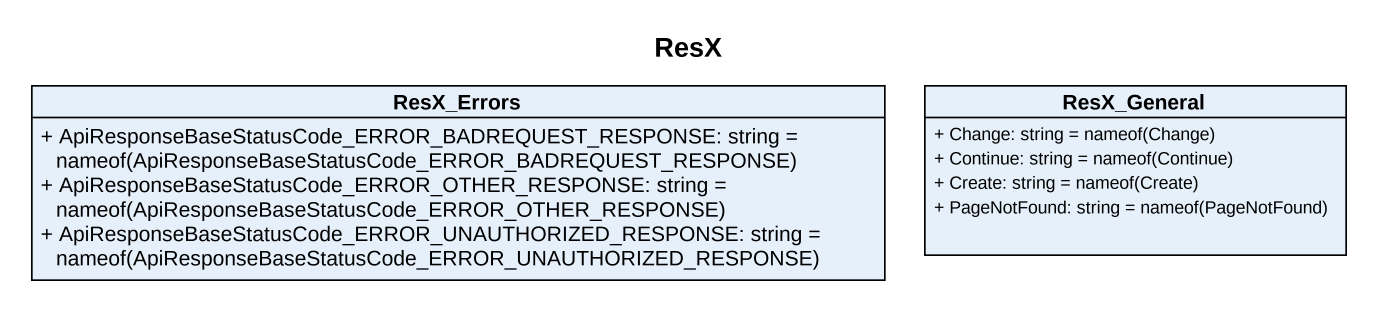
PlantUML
@startuml
title ResX
hide circle
hide empty members
skinparam classAttributeIconSize 0
class ResX_Errors {
  {field} + ApiResponseBaseStatusCode_ERROR_BADREQUEST_RESPONSE: string = nameof(ApiResponseBaseStatusCode_ERROR_BADREQUEST_RESPONSE)
  {field} + ApiResponseBaseStatusCode_ERROR_OTHER_RESPONSE: string = nameof(ApiResponseBaseStatusCode_ERROR_OTHER_RESPONSE)
  {field} + ApiResponseBaseStatusCode_ERROR_UNAUTHORIZED_RESPONSE: string = nameof(ApiResponseBaseStatusCode_ERROR_UNAUTHORIZED_RESPONSE)
}
class ResX_General {
  {field} + Change: string = nameof(Change)
  {field} + Continue: string = nameof(Continue)
  {field} + Create: string = nameof(Create)
  {field} + PageNotFound: string = nameof(PageNotFound)
}
@enduml
